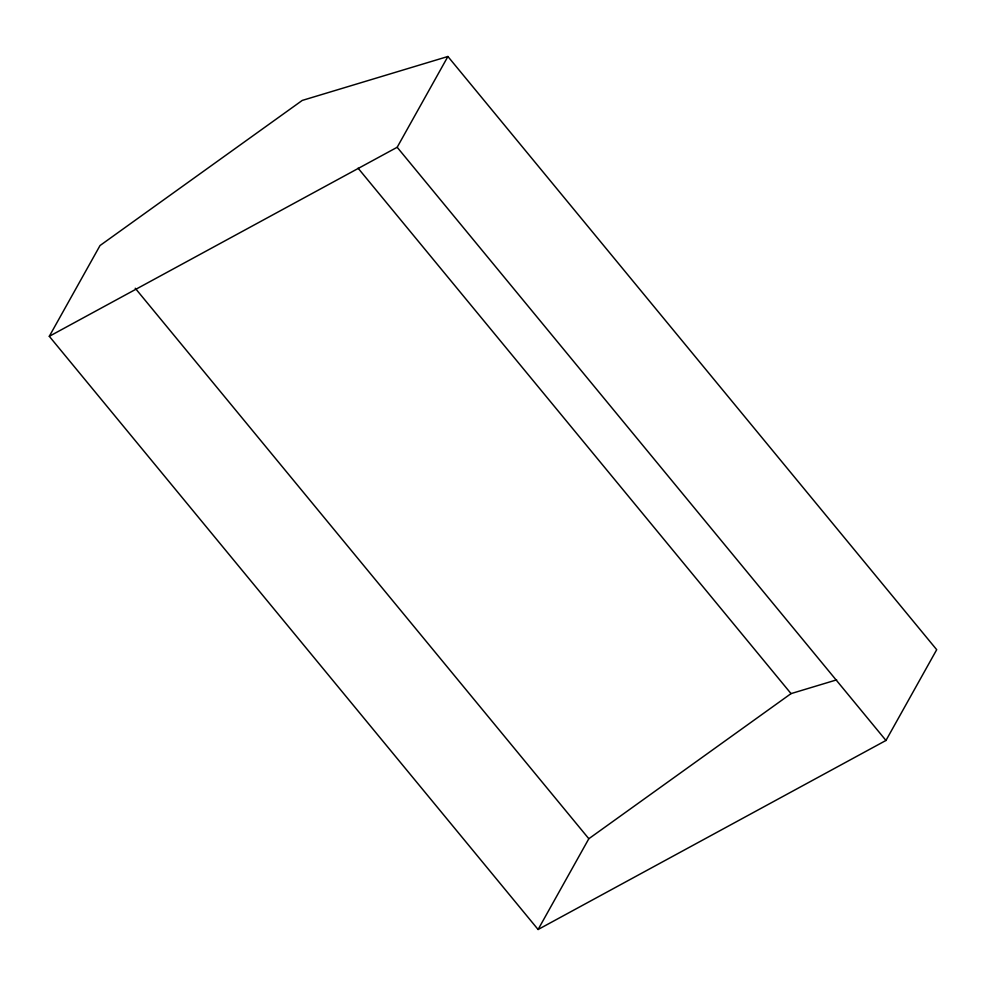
<?xml version="1.0" encoding="UTF-8"?>
<svg xmlns="http://www.w3.org/2000/svg" width="986" height="986" viewBox="0 0 986 986"><rect width="100%" height="100%" fill="white"/><g stroke="black" fill="none" stroke-linecap="round" stroke-linejoin="round"><path stroke-width="1.48" d="M49.3 336.312L100.03 245.539L302.246 100.424L447.903 56.498L936.7 649.688L885.97 740.461L538.097 929.502L49.3 336.312L397.173 147.271L447.903 56.498M538.097 929.502L588.827 838.729L791.043 693.614L836.658 679.859M397.173 147.271L885.97 740.461M358.078 168.175L791.043 693.614M135.23 288.245L588.827 838.729"/></g></svg>
